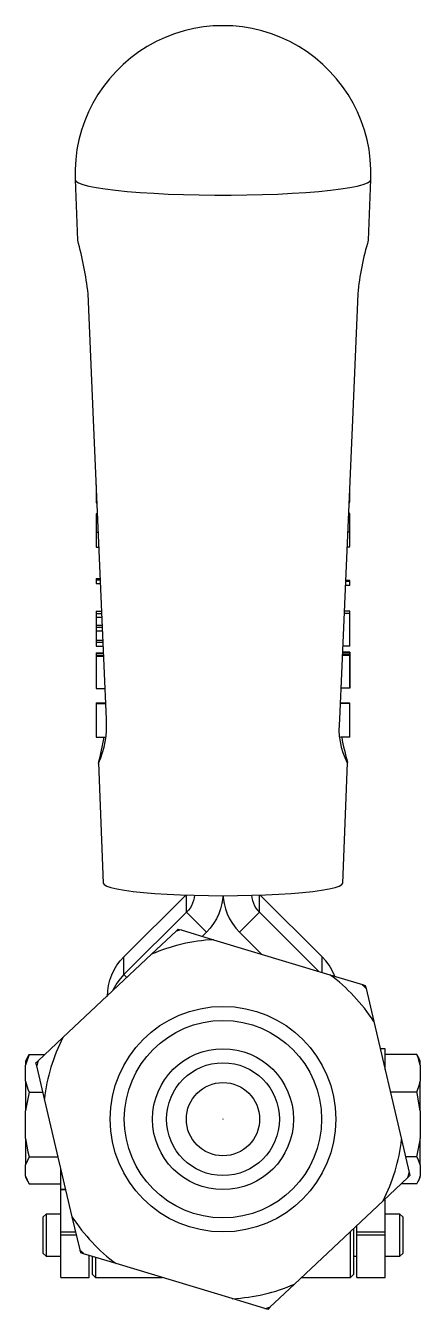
# Model space of a CAD drawing. Extents: x 264 to 533, y -36 to 356.
# Drawn here: x 497.3 to 525.3, y 265.2 to 356.2 of the extents above; entities that cross this region are included whole.
import ezdxf

# ---------------------------------------------------------------- set-up
doc = ezdxf.new("R2010")
doc.units = 0
doc.header["$MEASUREMENT"] = 0
doc.layers.get('0').update_dxf_attribs({"linetype": 'CONTINUOUS'})

msp = doc.modelspace()

# ---------------------------------------------------------------- linework, layer by layer
at = {"color": 7, "linetype": 'CONTINUOUS'}
for p, q in [((500.825, 345.293), (500.996, 340.997)), ((521.637, 341.003), (521.808, 345.293)), ((502.316, 323.645), (502.316, 323.145)), ((520.316, 322.406), (520.316, 323.475)), ((502.316, 323.145), (502.354, 323.145)), ((502.316, 323.145), (502.316, 323.035)), ((502.316, 323.035), (502.359, 323.035)), ((502.316, 323.035), (502.316, 322.372)), ((502.316, 322.363), (502.388, 322.363)), ((520.246, 322.383), (520.316, 322.383)), ((502.421, 321.585), (502.316, 321.585)), ((502.316, 321.577), (502.316, 320.279)), ((502.316, 321.577), (502.421, 321.577)), ((520.316, 321.612), (520.213, 321.612)), ((520.316, 321.605), (520.213, 321.605)), ((520.316, 320.28), (520.316, 321.605)), ((502.316, 320.279), (502.477, 320.279)), ((502.316, 320.279), (502.316, 319.228)), ((520.316, 320.28), (520.156, 320.28)), ((520.316, 319.261), (520.316, 320.28)), ((502.316, 319.213), (502.523, 319.213)), ((520.111, 319.24), (520.316, 319.24)), ((502.316, 316.99), (502.316, 316.899)), ((502.316, 316.99), (502.618, 316.99)), ((502.316, 316.899), (502.622, 316.899)), ((502.316, 316.899), (502.316, 316.634)), ((502.316, 316.634), (502.634, 316.634)), ((520.316, 316.509), (519.994, 316.509)), ((520.316, 316.774), (520.005, 316.774)), ((520.316, 316.865), (520.009, 316.865)), ((520.316, 316.774), (520.316, 316.865)), ((520.316, 316.509), (520.316, 316.774)), ((502.316, 314.684), (502.717, 314.684)), ((502.316, 314.684), (502.316, 314.512)), ((502.316, 314.512), (502.725, 314.512)), ((502.316, 314.512), (502.316, 314.247)), ((502.316, 314.247), (502.736, 314.247)), ((502.316, 314.247), (502.316, 313.677)), ((520.316, 314.506), (519.908, 314.506)), ((520.316, 314.678), (519.915, 314.678)), ((520.316, 314.506), (520.316, 314.678)), ((520.316, 312.207), (520.316, 314.506)), ((502.316, 313.677), (502.761, 313.677)), ((502.316, 313.677), (502.316, 313.549)), ((502.316, 313.549), (502.766, 313.549)), ((502.316, 313.549), (502.316, 313.284)), ((502.316, 313.284), (502.778, 313.284)), ((502.316, 313.284), (502.316, 312.616)), ((502.316, 312.616), (502.806, 312.616)), ((502.316, 312.616), (502.316, 312.473)), ((502.316, 312.473), (502.812, 312.473)), ((502.316, 312.473), (502.316, 312.207)), ((502.316, 312.207), (502.824, 312.207)), ((502.316, 311.72), (502.845, 311.72)), ((502.316, 311.72), (502.316, 311.668)), ((502.316, 311.668), (502.847, 311.668)), ((502.316, 311.668), (502.316, 311.537)), ((502.316, 311.537), (502.316, 311.486)), ((502.316, 311.537), (502.853, 311.537)), ((502.316, 311.486), (502.855, 311.486)), ((502.316, 311.486), (502.316, 309.187)), ((520.316, 311.529), (519.78, 311.529)), ((520.316, 311.581), (519.782, 311.581)), ((520.316, 311.712), (519.788, 311.712)), ((520.316, 311.764), (519.79, 311.764)), ((520.316, 312.207), (519.809, 312.207)), ((520.316, 311.712), (520.316, 311.764)), ((520.316, 311.764), (520.316, 309.465)), ((520.316, 310.073), (520.316, 311.712)), ((520.316, 311.529), (520.316, 311.581)), ((520.316, 311.581), (520.316, 310.022)), ((520.316, 309.23), (520.316, 311.529)), ((520.316, 309.431), (520.316, 311.376)), ((520.316, 311.376), (520.316, 309.365)), ((520.316, 309.33), (520.316, 311.21)), ((520.316, 311.21), (520.316, 309.265)), ((520.316, 309.696), (520.316, 310.073)), ((520.316, 310.022), (520.316, 309.696)), ((502.316, 309.187), (502.954, 309.187)), ((520.316, 309.23), (519.68, 309.23)), ((520.316, 309.465), (520.316, 309.431)), ((520.316, 309.365), (520.316, 309.33)), ((520.316, 309.265), (520.316, 309.23)), ((502.316, 308.179), (502.998, 308.179)), ((502.316, 308.179), (502.316, 308.14)), ((502.316, 308.14), (502.999, 308.14)), ((502.316, 308.14), (502.316, 305.745)), ((520.316, 308.127), (519.633, 308.127)), ((520.316, 308.166), (519.634, 308.166)), ((520.316, 308.127), (520.316, 308.166)), ((520.316, 305.732), (520.316, 308.127)), ((502.316, 305.745), (502.983, 305.745)), ((520.316, 305.732), (519.643, 305.732)), ((502.476, 303.925), (502.816, 295.39)), ((519.816, 295.39), (520.157, 303.932)), ((504.288, 290.166), (508.688, 294.541)), ((508.731, 293.318), (508.731, 294.54)), ((513.902, 293.318), (513.902, 294.54)), ((518.345, 290.166), (513.945, 294.541)), ((508.731, 293.318), (504.288, 288.9)), ((508.731, 293.318), (510.145, 291.912)), ((513.902, 293.318), (512.488, 291.912)), ((513.902, 293.318), (518.114, 289.13)), ((506.237, 290.34), (507.989, 291.987)), ((507.989, 291.987), (508.146, 292.134)), ((508.146, 292.134), (508.352, 292.072)), ((508.352, 292.072), (510.654, 291.378)), ((510.145, 291.912), (509.852, 291.62)), ((510.654, 291.378), (518.904, 288.891)), ((512.488, 291.912), (514.055, 290.353)), ((499.958, 284.438), (506.237, 290.34)), ((504.288, 288.9), (504.288, 290.166)), ((518.345, 289.06), (518.345, 290.166)), ((504.288, 288.9), (504.491, 288.698)), ((518.904, 288.891), (521.207, 288.198)), ((521.207, 288.198), (521.413, 288.135)), ((521.413, 288.135), (521.462, 287.926)), ((521.462, 287.926), (522.012, 285.585)), ((522.012, 285.585), (523.984, 277.197)), ((498.206, 282.792), (499.958, 284.438)), ((497.566, 283.243), (498.686, 283.243)), ((522.816, 283.645), (522.468, 283.645)), ((522.816, 282.164), (522.816, 283.645)), ((525.066, 283.243), (522.816, 283.243)), ((525.066, 283.243), (525.167, 283.041)), ((497.455, 283.041), (497.316, 282.764)), ((497.316, 282.764), (497.316, 282.472)), ((497.316, 281.331), (497.316, 282.472)), ((498.049, 282.644), (498.206, 282.792)), ((498.099, 282.434), (498.049, 282.644)), ((498.649, 280.094), (498.099, 282.434)), ((525.316, 282.764), (525.176, 283.045)), ((525.316, 282.472), (525.316, 282.764)), ((525.316, 282.472), (525.316, 281.331)), ((497.316, 281.331), (497.316, 279.239)), ((497.566, 280.561), (498.539, 280.561)), ((525.066, 280.561), (523.193, 280.561)), ((525.316, 279.239), (525.316, 281.331)), ((500.62, 271.706), (498.649, 280.094)), ((497.316, 277.284), (497.316, 279.239)), ((525.316, 279.239), (525.316, 277.284)), ((497.316, 277.284), (497.316, 275.413)), ((523.984, 277.197), (524.534, 274.856)), ((525.316, 275.413), (525.316, 277.284)), ((497.566, 275.963), (499.62, 275.963)), ((525.066, 275.963), (524.274, 275.963)), ((497.316, 274.598), (497.316, 275.413)), ((499.816, 273.645), (499.816, 275.127)), ((525.316, 275.413), (525.316, 274.598)), ((497.316, 274.598), (497.316, 274.527)), ((497.316, 274.527), (497.455, 274.25)), ((524.426, 274.499), (522.674, 272.852)), ((524.583, 274.647), (524.426, 274.499)), ((524.534, 274.856), (524.583, 274.647)), ((525.176, 274.245), (525.316, 274.527)), ((525.316, 274.527), (525.316, 274.598)), ((497.566, 274.048), (499.816, 274.048)), ((499.816, 273.631), (499.816, 273.645)), ((500.165, 273.645), (499.816, 273.645)), ((499.816, 270.624), (499.816, 273.631)), ((500.168, 273.631), (499.816, 273.631)), ((525.066, 274.048), (523.946, 274.048)), ((522.674, 272.852), (516.396, 266.951)), ((522.816, 270.624), (522.816, 273.029)), ((498.766, 271.916), (498.566, 271.716)), ((498.566, 269.116), (498.566, 271.716)), ((499.816, 271.916), (498.766, 271.916)), ((498.766, 271.916), (498.766, 268.916)), ((501.171, 269.365), (500.62, 271.706)), ((523.866, 271.916), (522.816, 271.916)), ((524.066, 271.716), (523.866, 271.916)), ((523.866, 268.916), (523.866, 271.916)), ((524.066, 271.716), (524.066, 269.116)), ((499.816, 270.424), (499.816, 270.624)), ((500.875, 270.624), (499.816, 270.624)), ((520.366, 267.416), (520.366, 270.683)), ((520.566, 270.871), (520.566, 267.657)), ((520.816, 270.624), (520.816, 271.106)), ((522.816, 270.624), (520.816, 270.624)), ((520.816, 270.424), (520.816, 270.624)), ((522.816, 270.424), (522.816, 270.624)), ((499.816, 267.416), (499.816, 270.424)), ((500.922, 270.424), (499.816, 270.424)), ((522.816, 270.424), (520.816, 270.424)), ((520.816, 267.416), (520.816, 270.424)), ((522.816, 267.416), (522.816, 270.424)), ((498.566, 269.116), (498.766, 268.916)), ((498.766, 268.916), (499.816, 268.916)), ((501.22, 269.155), (501.171, 269.365)), ((501.426, 269.093), (501.22, 269.155)), ((503.728, 268.399), (501.426, 269.093)), ((501.816, 267.416), (501.816, 268.946)), ((502.066, 267.616), (502.066, 268.887)), ((502.266, 268.818), (502.266, 267.416)), ((520.566, 268.916), (520.816, 268.916)), ((522.816, 268.916), (523.866, 268.916)), ((523.866, 268.916), (524.066, 269.116)), ((511.978, 265.913), (503.728, 268.399)), ((499.816, 267.416), (501.816, 267.416)), ((502.066, 267.616), (502.266, 267.416)), ((502.266, 267.416), (506.989, 267.416)), ((516.396, 266.951), (514.644, 265.304)), ((516.891, 267.416), (520.366, 267.416)), ((520.366, 267.416), (520.566, 267.616)), ((520.566, 267.657), (520.566, 267.616)), ((520.816, 267.416), (522.816, 267.416)), ((514.281, 265.219), (511.978, 265.913)), ((514.487, 265.156), (514.281, 265.219)), ((514.644, 265.304), (514.487, 265.156))]:
    msp.add_line(p, q, dxfattribs=at)
at = {"color": 7, "linetype": 'CONTINUOUS', "flags": 128}
for points in [[(500.825, 345.293), (500.886, 345.178), (501.07, 345.06), (501.374, 344.944), (501.794, 344.833), (502.326, 344.727), (502.964, 344.628), (503.699, 344.537), (504.524, 344.454), (505.429, 344.382), (506.402, 344.32), (507.433, 344.27), (508.509, 344.231), (509.619, 344.206), (510.748, 344.193), (511.884, 344.193), (513.014, 344.206), (514.123, 344.231), (515.2, 344.27), (516.231, 344.32), (517.204, 344.382), (518.109, 344.454), (518.933, 344.537), (519.669, 344.628), (520.306, 344.727), (520.838, 344.833), (521.259, 344.944), (521.563, 345.06), (521.747, 345.178), (521.808, 345.298)], [(503.048, 307.012), (502.884, 310.798), (502.135, 328.247), (501.754, 337.195)], [(520.879, 337.195), (520.498, 328.247), (519.748, 310.798), (519.584, 307.012)], [(502.816, 295.39), (502.878, 295.286), (503.063, 295.18), (503.369, 295.076), (503.79, 294.977), (504.321, 294.885), (504.954, 294.8), (505.68, 294.723), (506.488, 294.656), (507.366, 294.6), (508.302, 294.556), (509.282, 294.524), (510.292, 294.504), (511.316, 294.498), (512.341, 294.504), (513.351, 294.524), (514.33, 294.556), (515.266, 294.6), (516.145, 294.656), (516.953, 294.723), (517.679, 294.8), (518.312, 294.885), (518.843, 294.977), (519.264, 295.076), (519.569, 295.18), (519.754, 295.286), (519.816, 295.394)], [(509.306, 294.523), (509.278, 294.336), (509.23, 294.147), (509.164, 293.963), (509.08, 293.787), (508.979, 293.619), (508.862, 293.463), (508.731, 293.318)], [(511.31, 294.498), (511.297, 294.334), (511.239, 293.948), (511.144, 293.57), (511.012, 293.202), (510.844, 292.849), (510.642, 292.514), (510.408, 292.201), (510.145, 291.912)], [(511.323, 294.498), (511.336, 294.334), (511.393, 293.948), (511.489, 293.57), (511.621, 293.202), (511.789, 292.849), (511.99, 292.514), (512.224, 292.201), (512.488, 291.912)], [(513.327, 294.523), (513.355, 294.336), (513.402, 294.147), (513.469, 293.963), (513.552, 293.787), (513.653, 293.619), (513.77, 293.463), (513.902, 293.318)], [(503.116, 287.353), (503.136, 287.743), (503.193, 288.129), (503.289, 288.508), (503.421, 288.875), (503.589, 289.228), (503.79, 289.563), (504.024, 289.877), (504.288, 290.166)], [(519.242, 288.801), (519.212, 288.875), (519.044, 289.228), (518.842, 289.563), (518.608, 289.877), (518.345, 290.166)], [(504.288, 288.9), (504.024, 288.611), (503.79, 288.297), (503.589, 287.963), (503.483, 287.751)], [(497.566, 283.243), (497.371, 282.696), (497.316, 282.472)], [(497.469, 283.035), (497.546, 283.208), (497.566, 283.243)], [(525.316, 282.472), (525.153, 283.029), (525.066, 283.243)], [(497.316, 281.331), (497.48, 280.774), (497.566, 280.561)], [(497.566, 280.561), (497.371, 279.623), (497.316, 279.239)], [(525.066, 280.561), (525.262, 281.108), (525.316, 281.331)], [(525.316, 279.239), (525.087, 280.478), (525.066, 280.561)], [(497.316, 277.284), (497.48, 276.329), (497.566, 275.963)], [(525.066, 275.963), (525.301, 277.163), (525.316, 277.284)], [(497.566, 275.963), (497.332, 275.463), (497.316, 275.413)], [(525.316, 275.413), (525.153, 275.811), (525.066, 275.963)], [(497.316, 274.598), (497.546, 274.082), (497.566, 274.048)], [(525.066, 274.048), (525.262, 274.438), (525.316, 274.598)]]:
    msp.add_lwpolyline(points, dxfattribs=at)
at = {"color": 7, "linetype": 'CONTINUOUS'}
for radius in [8, 7, 5, 4, 2.6, 0.00192]:
    msp.add_circle((511.316, 278.645), radius, dxfattribs=at)
for centre, radius, start, end in [((511.316, 345.712), 10.5, 357.71442, 182.28558), ((475.695, 334.076), 26.244, 6.82589, 15.29206), ((541.606, 335.115), 20.831, 163.58049, 174.26982), ((496.447, 306.589), 6.615, 335.99032, 3.65961), ((524.797, 306.348), 5.254, 172.74339, 207.40187), ((455.742, 315.323), 48.117, 346.24565, 348.51755), ((539.583, 309.348), 20.17, 190.32682, 195.56465), ((511.316, 278.645), 12.75, 92.97655, 113.47671), ((511.316, 278.645), 13.75, 102.4495, 104.00376), ((511.316, 278.645), 12.75, 32.97655, 53.47671), ((511.316, 278.645), 13.75, 42.4495, 44.00376), ((511.316, 278.645), 12.75, 152.97655, 173.47671), ((511.316, 278.645), 13.75, 162.4495, 164.00376), ((511.316, 278.645), 12.75, 332.97655, 353.47671), ((511.316, 278.645), 13.75, 342.4495, 344.00376), ((511.316, 278.645), 12.75, 212.97655, 233.47671), ((511.316, 278.645), 13.75, 222.4495, 224.00376), ((511.316, 278.645), 12.75, 272.97655, 293.47671), ((511.316, 278.645), 13.75, 282.4495, 284.00376)]:
    msp.add_arc(centre, radius, start, end, dxfattribs=at)

doc.saveas('drawing.dxf')
